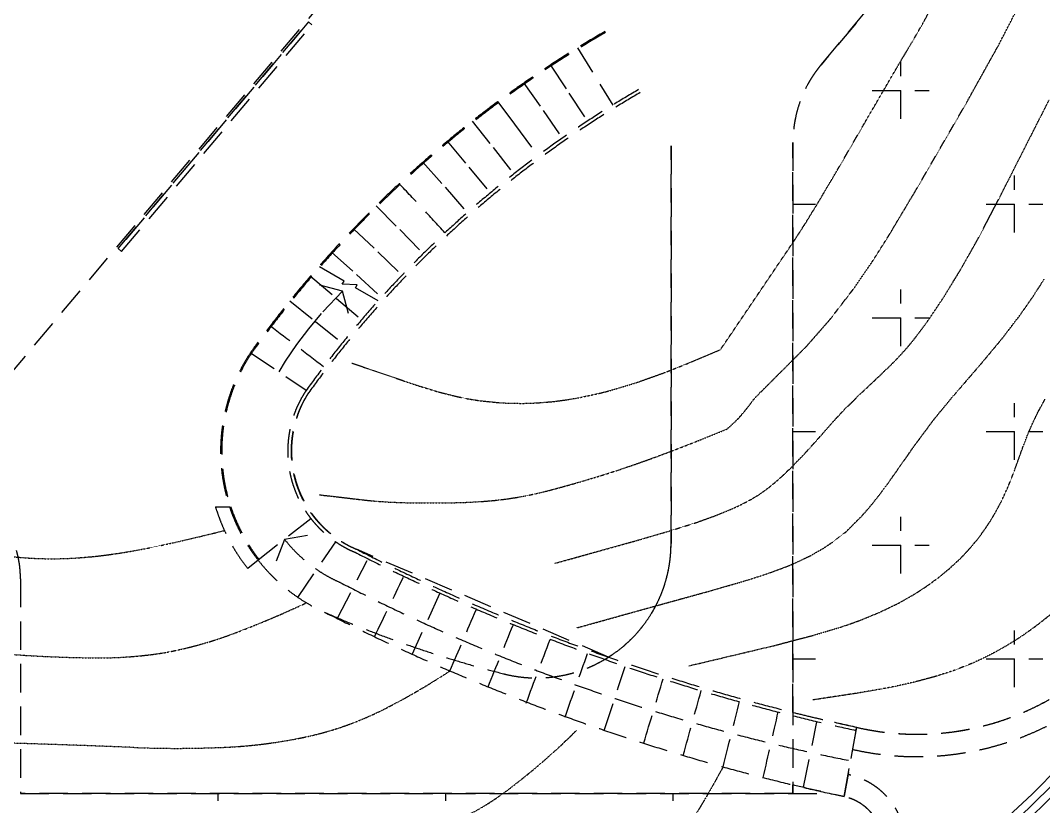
# Model space of a CAD drawing. Header units: millimetres. Extents: x 832728086 to 834530684, y 817551485 to 818349469.
# Drawn here: x 834236357 to 834259204, y 817907181 to 817924742 of the extents above; entities that cross this region are included whole.
import ezdxf

# ---------------------------------------------------------------- set-up
doc = ezdxf.new("R2010")
doc.units = ezdxf.units.MM
doc.header["$LTSCALE"] = 100
doc.linetypes.add('Hidden', pattern=[9.525, 6.35, -3.175])
doc.layers.add('+C-160', color=160, linetype='Hidden')
doc.layers.add('000-Tactile-l', color=8, linetype='Continuous')

# ---------------------------------------------------------------- blocks, each defined once
blk = doc.blocks.new('tactile')
at = {"layer": '000-Tactile-l', "ltscale": 5e-05}
for radius, start, end in [(18.333, 271.3087, 329.667), (18.508, 271.3064, 329.6723), (18.683, 271.304, 329.6774)]:
    blk.add_arc((834246.256, 817920.685), radius, start, end, dxfattribs=at)
blk = doc.blocks.new('A$C062A3D83')
at = {"layer": '+C-160'}
for p, q in [((-65255, -76930), (-69094, -81506)), ((-65255, -76930), (-69094, -81506)), ((-69094, -81506), (-65255, -76930)), ((-77689, -77071), (-87427, -88676)), ((-84792, -85614), (-80543, -80550)), ((-80543, -80550), (-84792, -85614)), ((-84716, -85678), (-80467, -80614)), ((-84716, -85678), (-80467, -80614)), ((-80467, -80614), (-80543, -80550)), ((-74537, -81131), (-73750, -82408)), ((-75142, -81515), (-74729, -82141)), ((-67318, -82715), (-67318, -81445)), ((-75735, -81916), (-75304, -82530)), ((-74729, -82141), (-74319, -82769)), ((-67953, -82080), (-66683, -82080)), ((-76317, -82334), (-75941, -82836)), ((-75304, -82530), (-74877, -83147)), ((-76887, -82768), (-76421, -83356)), ((-75941, -82836), (-75424, -83539)), ((-77444, -83218), (-76961, -83792)), ((-76421, -83356), (-75961, -83948)), ((-72448, -92206), (-72448, -83315)), ((-72448, -83315), (-72448, -92206)), ((-69726, -83241), (-69726, -95975)), ((-69726, -83241), (-69726, -97785)), ((-69726, -95975), (-69726, -83241)), ((-77988, -83684), (-77489, -84244)), ((-76961, -83792), (-76485, -84372)), ((-64778, -85255), (-64778, -83985)), ((-77489, -84244), (-76997, -84810)), ((-79036, -84660), (-78507, -85191)), ((-69726, -84620), (-69223, -84620)), ((-65413, -84620), (-64143, -84620)), ((-79539, -85170), (-78995, -85686)), ((-78507, -85191), (-77983, -85728)), ((-84792, -85614), (-84716, -85678)), ((-80028, -85694), (-79469, -86195)), ((-78995, -85686), (-78457, -86208)), ((-79751, -86341), (-80314, -86016)), ((-80501, -86232), (-79917, -86727)), ((-79789, -86406), (-79751, -86341)), ((-79469, -86195), (-78916, -86701)), ((-79788, -86565), (-80288, -86432)), ((-79788, -86565), (-80264, -87067)), ((-79454, -86426), (-79789, -86406)), ((-79648, -87063), (-79788, -86565)), ((-79492, -86491), (-79454, -86426)), ((-78987, -86782), (-79492, -86491)), ((-67318, -87795), (-67318, -86525)), ((-80959, -86782), (-80388, -87241)), ((-79917, -86727), (-79361, -87207)), ((-80264, -87067), (-80544, -87404)), ((-80388, -87241), (-79791, -87726)), ((-80388, -87241), (-79819, -87703)), ((-67953, -87160), (-66683, -87160)), ((-80544, -87404), (-80812, -87755)), ((-81840, -87943), (-80593, -88777)), ((-80812, -87755), (-81064, -88127)), ((-81064, -88127), (-81206, -88367)), ((-64778, -90335), (-64778, -89065)), ((-69726, -89700), (-69223, -89700)), ((-65413, -89700), (-64143, -89700)), ((-82621, -91385), (-82306, -91385)), ((-67318, -92875), (-67318, -91605)), ((-80488, -91649), (-81669, -92573)), ((-80568, -92025), (-81079, -92111)), ((-81079, -92111), (-81265, -92594)), ((-80779, -93406), (-79937, -92168)), ((-67953, -92240), (-66683, -92240)), ((-73844, -94741), (-79472, -92332)), ((-81669, -92573), (-81902, -92763)), ((-79889, -93859), (-79236, -92586)), ((-86976, -92989), (-86976, -97785)), ((-86976, -92989), (-86976, -97785)), ((-77616, -93328), (-78232, -94676)), ((-64778, -95415), (-64778, -94145)), ((-69726, -94780), (-69223, -94780)), ((-65413, -94780), (-64143, -94780)), ((-69490, -97647), (-69190, -96183)), ((-68585, -97851), (-68302, -96306)), ((-68318, -96379), (-68585, -97849)), ((-68302, -96306), (-68303, -96310)), ((-69726, -97785), (-69726, -97591)), ((-86976, -97785), (-68886, -97785)), ((-69726, -97785), (-86976, -97785)), ((-86976, -97785), (-69726, -97785)), ((-82558, -97955), (-82558, -97785)), ((-77478, -97955), (-77478, -97785)), ((-72398, -97955), (-72398, -97785)), ((-68886, -97785), (-68585, -97851)), ((-68585, -97851), (-68586, -97857))]:
    blk.add_line(p, q, dxfattribs=at)
at = {"layer": '+C-160', "ltscale": 5e-05}
for p, q in [((-65135, -81074), (-64612, -80058)), ((-66817, -80571), (-66638, -80241)), ((-67058, -80990), (-66817, -80571)), ((-67416, -81591), (-67058, -80990)), ((-65845, -82349), (-65135, -81074)), ((-68163, -82874), (-67416, -81591)), ((-66976, -84303), (-65845, -82349)), ((-64390, -83053), (-64005, -82296)), ((-68721, -83838), (-68163, -82874)), ((-65100, -84453), (-64390, -83053)), ((-69155, -84575), (-68721, -83838)), ((-67596, -85342), (-66976, -84303)), ((-65571, -85356), (-65100, -84453)), ((-69454, -85062), (-69155, -84575)), ((-69678, -85409), (-69454, -85062)), ((-71341, -87869), (-69678, -85409)), ((-67948, -85898), (-67596, -85342)), ((-65968, -86063), (-65571, -85356)), ((-68357, -86494), (-67948, -85898)), ((-66370, -86719), (-65968, -86063)), ((-64350, -86664), (-64116, -86299)), ((-68899, -87199), (-68357, -86494)), ((-66740, -87269), (-66370, -86719)), ((-64632, -87071), (-64350, -86664)), ((-69420, -87795), (-68899, -87199)), ((-67060, -87691), (-66740, -87269)), ((-65054, -87624), (-64632, -87071)), ((-67172, -87824), (-67060, -87691)), ((-65554, -88223), (-65054, -87624)), ((-72042, -88166), (-71341, -87869)), ((-70302, -88679), (-69420, -87795)), ((-67354, -88025), (-67172, -87824)), ((-79573, -88173), (-78385, -88579)), ((-72575, -88378), (-72042, -88166)), ((-67533, -88208), (-67354, -88025)), ((-73239, -88615), (-72575, -88378)), ((-67871, -88533), (-67533, -88208)), ((-66182, -88950), (-65554, -88223)), ((-78385, -88579), (-78033, -88696)), ((-73828, -88791), (-73239, -88615)), ((-68223, -88864), (-67871, -88533)), ((-78033, -88696), (-77658, -88811)), ((-77658, -88811), (-77216, -88923)), ((-74505, -88946), (-74014, -88839)), ((-74014, -88839), (-73828, -88791)), ((-70562, -88937), (-70462, -88833)), ((-70462, -88833), (-70430, -88802)), ((-70430, -88802), (-70395, -88768)), ((-70395, -88768), (-70302, -88679)), ((-68563, -89196), (-68223, -88864)), ((-77216, -88923), (-76973, -88972)), ((-76973, -88972), (-76728, -89011)), ((-76728, -89011), (-76263, -89059)), ((-76263, -89059), (-76005, -89070)), ((-76005, -89070), (-75746, -89072)), ((-75746, -89072), (-75447, -89062)), ((-75447, -89062), (-75094, -89033)), ((-75094, -89033), (-74799, -88995)), ((-74799, -88995), (-74505, -88946)), ((-70710, -89128), (-70634, -89025)), ((-70634, -89025), (-70562, -88937)), ((-66568, -89419), (-66182, -88950)), ((-64254, -89269), (-64098, -88981)), ((-70944, -89407), (-70838, -89288)), ((-70838, -89288), (-70710, -89128)), ((-68758, -89405), (-68563, -89196)), ((-64366, -89502), (-64254, -89269)), ((-71194, -89644), (-70988, -89453)), ((-70988, -89453), (-70944, -89407)), ((-69098, -89789), (-68831, -89485)), ((-68831, -89485), (-68758, -89405)), ((-67012, -90017), (-66568, -89419)), ((-64431, -89648), (-64366, -89502)), ((-71909, -89933), (-71194, -89644)), ((-64492, -89794), (-64431, -89648)), ((-72421, -90132), (-71909, -89933)), ((-69460, -90192), (-69098, -89789)), ((-64589, -90048), (-64492, -89794)), ((-72882, -90303), (-72421, -90132)), ((-69763, -90505), (-69460, -90192)), ((-67377, -90539), (-67104, -90148)), ((-67104, -90148), (-67012, -90017)), ((-64732, -90446), (-64589, -90048)), ((-73669, -90576), (-73296, -90450)), ((-73296, -90450), (-72882, -90303)), ((-64783, -90588), (-64732, -90446)), ((-74307, -90775), (-74004, -90683)), ((-74004, -90683), (-73669, -90576)), ((-70112, -90828), (-69962, -90694)), ((-69962, -90694), (-69763, -90505)), ((-67583, -90830), (-67377, -90539)), ((-64916, -90924), (-64783, -90588)), ((-75071, -90991), (-74837, -90927)), ((-74837, -90927), (-74583, -90856)), ((-74583, -90856), (-74307, -90775)), ((-70260, -90949), (-70112, -90828)), ((-67744, -91050), (-67583, -90830)), ((-65062, -91245), (-64916, -90924)), ((-80306, -91111), (-80221, -91124)), ((-80221, -91124), (-80100, -91138)), ((-80100, -91138), (-79977, -91151)), ((-79977, -91151), (-79855, -91165)), ((-75887, -91172), (-75694, -91137)), ((-75694, -91137), (-75496, -91095)), ((-75496, -91095), (-75289, -91046)), ((-75289, -91046), (-75071, -90991)), ((-70670, -91223), (-70484, -91111)), ((-70484, -91111), (-70370, -91032)), ((-70370, -91032), (-70260, -90949)), ((-67919, -91274), (-67744, -91050)), ((-67744, -91050), (-67744, -91050)), ((-79855, -91165), (-79735, -91179)), ((-79735, -91179), (-79616, -91193)), ((-79616, -91193), (-79498, -91208)), ((-79498, -91208), (-79379, -91221)), ((-79379, -91221), (-79259, -91235)), ((-79259, -91235), (-79137, -91247)), ((-79137, -91247), (-79014, -91258)), ((-79014, -91258), (-78888, -91267)), ((-78888, -91267), (-78758, -91276)), ((-78758, -91276), (-78623, -91282)), ((-78623, -91282), (-78483, -91288)), ((-78483, -91288), (-78336, -91292)), ((-78336, -91292), (-78182, -91295)), ((-78182, -91295), (-78020, -91297)), ((-78020, -91297), (-77848, -91297)), ((-77848, -91297), (-77666, -91297)), ((-77666, -91297), (-77476, -91295)), ((-77476, -91295), (-77280, -91291)), ((-77280, -91291), (-77079, -91285)), ((-77079, -91285), (-76876, -91276)), ((-76876, -91276), (-76673, -91264)), ((-76673, -91264), (-76471, -91248)), ((-76471, -91248), (-76272, -91227)), ((-76272, -91227), (-76079, -91202)), ((-76079, -91202), (-75887, -91172)), ((-71069, -91421), (-70858, -91322)), ((-70858, -91322), (-70670, -91223)), ((-68056, -91440), (-67919, -91274)), ((-65217, -91534), (-65062, -91245)), ((-71882, -91733), (-71454, -91579)), ((-71454, -91579), (-71069, -91421)), ((-68268, -91672), (-68155, -91552)), ((-68155, -91552), (-68056, -91440)), ((-65311, -91690), (-65217, -91534)), ((-72432, -91907), (-71882, -91733)), ((-68537, -91939), (-68268, -91672)), ((-65411, -91842), (-65311, -91690)), ((-73237, -92142), (-72432, -91907)), ((-68835, -92169), (-68537, -91939)), ((-65633, -92142), (-65519, -91994)), ((-65519, -91994), (-65411, -91842)), ((-75053, -92648), (-73237, -92142)), ((-69071, -92324), (-68835, -92169)), ((-65886, -92433), (-65756, -92290)), ((-65756, -92290), (-65633, -92142)), ((-69650, -92626), (-69329, -92471)), ((-69329, -92471), (-69071, -92324)), ((-65992, -92542), (-65886, -92433)), ((-75053, -92648), (-75053, -92648)), ((-70281, -92871), (-69866, -92717)), ((-69866, -92717), (-69650, -92626)), ((-66467, -92958), (-66219, -92753)), ((-66219, -92753), (-65992, -92542)), ((-70702, -93007), (-70281, -92871)), ((-66735, -93154), (-66467, -92958)), ((-71645, -93280), (-71039, -93107)), ((-71039, -93107), (-70702, -93007)), ((-67022, -93340), (-66735, -93154)), ((-72902, -93627), (-71645, -93280)), ((-67364, -93533), (-67022, -93340)), ((-74552, -94086), (-72902, -93627)), ((-67770, -93730), (-67364, -93533)), ((-68216, -93914), (-67770, -93730)), ((-63925, -93753), (-64304, -94052)), ((-69272, -94253), (-68656, -94069)), ((-68656, -94069), (-68478, -94009)), ((-68478, -94009), (-68216, -93914)), ((-64304, -94052), (-64517, -94204)), ((-70158, -94486), (-69272, -94253)), ((-64735, -94350), (-64971, -94496)), ((-64517, -94204), (-64735, -94350)), ((-72053, -94937), (-70158, -94486)), ((-64971, -94496), (-65213, -94633)), ((-65474, -94767), (-65741, -94888)), ((-65213, -94633), (-65474, -94767)), ((-65741, -94888), (-66145, -95046)), ((-66559, -95179), (-67000, -95297)), ((-66145, -95046), (-66559, -95179)), ((-67739, -95453), (-68326, -95553)), ((-67446, -95396), (-67739, -95453)), ((-67000, -95297), (-67446, -95396)), ((-68326, -95553), (-69281, -95698))]:
    blk.add_line(p, q, dxfattribs=at)
at = {"layer": '+C-160', "ltscale": 0.5}
blk.add_line((-68318, -96379), (-68302, -96306), dxfattribs=at)
at = {"layer": '+C-160', "ltscale": 3}
for centre, radius, start, end in [((-74852, -2178), 110472, 212.03385, 267.99283), ((-77706, -83599), 29000, 267.9928, 333.7571)]:
    blk.add_arc(centre, radius, start, end, dxfattribs=at)
at = {"layer": '+C-160', "ltscale": 0.01}
for radius, start in [(19474, 266.2852), (25474, 297.0603)]:
    blk.add_arc((-77172, -84418), radius, start, 335.5217, dxfattribs=at)
at = {"layer": '+C-160', "ltscale": 5e-05}
for centre, radius, start, end in [((-90927, -71314), 24501, 290.97, 294.9348), ((-85363, -85844), 8942, 280.3413, 291.0002), ((-85034, -65878), 28881, 265.8764, 269.2385), ((-85224, -85507), 9251, 268.8007, 279.1192), ((-85766, -82318), 15242, 296.3732, 303.3504), ((-82112, -89495), 7188, 281.1695, 295.6878), ((-84780, -86134), 14471, 306.1927, 314.9404), ((-93739, -322702), 226133, 87.6451, 88.90945), ((-82925, -85569), 11198, 271.8921, 281.3608), ((-83493, -72673), 24106, 267.7327, 272.2305), ((-79339, -93539), 5281, 283.0366, 305.994)]:
    blk.add_arc(centre, radius, start, end, dxfattribs=at)
at = {"layer": '+C-160'}
for centre, radius, start, end in [((-66953, -90464), 6000, 256.9678, 329.3882), ((-66953, -90464), 6500, 257.1794, 329.3882), ((-68820, -98944), 1612, 300.8174, 78.4434), ((-68820, -98944), 1112, 300.8174, 77.8707)]:
    blk.add_arc(centre, radius, start, end, dxfattribs=at)
for centre, major_axis, ratio, start_param, end_param in [((-61241, -102714), (-18329, 17512), 1, -0.28429, 0.134589), ((-61241, -102714), (-14427, 20814), 1, -0.082225, 0.336654), ((-67026, -83241), (782, 2584), 1, 1.166416, 1.864548), ((-67026, -83241), (-1715, 2085), 1, 0.184287, 0.882419), ((-67026, -83241), (890, 2549), 1, 1.208641, 1.906773), ((-61272, -102670), (-14595, 18795), 1, -0.136601, 0.289125), ((-61272, -102670), (-13485, 19515), 1, -0.081001, 0.344725), ((-124729, -128234), (46760, 43485), 1, -0.010929, 0.012562), ((-216841, -266386), (-178506, 136142), 1, 4.709627, 4.716318), ((-78557, -90140), (-3089, 2462), 1, 0.045042, 0.993663), ((-78557, -90140), (-3878, 603), 1, -0.473668, 0.474953), ((-78557, -90140), (1246, 2110), 1, 1.514382, 3.279738), ((-78557, -90140), (945, 2179), 1, 1.390277, 3.155633), ((-78530, -90132), (2039, 1254), 1, 2.017273, 3.756549), ((-89254, -92989), (388, 2245), 1, -1.399627, -0.517345), ((-78463, -90090), (3455, 2077), 1, 2.92537, 3.259179), ((-78557, -90140), (-1945, 3779), 1, 1.392812, 1.760502), ((-78557, -90140), (3558, 1716), 1, 3.012716, 3.355501), ((-78557, -90140), (1993, 2503), 1, 2.906571, 3.40287), ((-75448, -92206), (-2312, 1912), 1, 2.012857, 3.832433), ((-75448, -92206), (-2302, 1923), 1, 2.830746, 3.837506), ((-58605, -51370), (-43518, 15043), 1, 1.43246, 1.691073), ((-58605, -51370), (15800, 43170), 1, 3.021296, 3.279909), ((-78557, -90140), (2080, 3359), 1, 2.78876, 3.284959), ((-4441328, 2023198), (-4362659, 2116657), 0.999999, 3.141403, 3.141708), ((-60147, -55026), (14187, 40422), 1, 3.001585, 3.284295), ((-66953, -90464), (-5704, 1860), 1, 1.658986, 2.92257), ((-58605, -51370), (13629, 45550), 1, 2.961158, 3.219771), ((-69848, -70162), (8427, 24325), 1, 3.063956, 3.22629), ((-2816190, 1084329), (1178945, 2738989), 1, 4.712231, 4.712729), ((-2617205, 931030), (1025616, 2541002), 1, 4.712066, 4.71261), ((-2616637, 864362), (-2540897, 960279), 1, 3.141652, 3.142209), ((-2583288, 787285), (-2508557, 883130), 1, 3.141498, 3.142065), ((-2586371, 724801), (820405, 2512687), 0.999999, 4.71208, 4.712648), ((-2708407, 698960), (794301, 2635748), 1, 4.71189, 4.712432), ((-2958737, 703487), (-2886760, 799708), 1, 3.141345, 3.141846), ((-3424347, 751051), (847825, 3353167), 1, 4.712265, 4.712699), ((-4064625, 816986), (914204, 3994284), 1, 4.712336, 4.712703), ((-58605, -51370), (-44552, 11332), 1, 1.575532, 1.607327), ((-58605, -51370), (10479, 44760), 1, 3.127234, 3.15903), ((-58605, -51370), (-46358, 10532), 1, 1.558076, 1.582689), ((-68820, -98944), (-837, 732), 1, 2.827666, 5.219698)]:
    blk.add_ellipse(centre, major_axis=major_axis, ratio=ratio, start_param=start_param, end_param=end_param, dxfattribs=at)
at = {"layer": '+C-160', "ltscale": 5e-05}
for points in [[(-92113, -87743), (-93871, -88077), (-95006, -88475), (-95265, -88788), (-95107, -89329), (-93741, -90255), (-91836, -91144), (-88993, -92151), (-86337, -92543), (-82420, -91913)], [(-71285, -97191), (-72105, -98567), (-75422, -101226), (-77882, -101614), (-86100, -101385), (-91153, -101026), (-95205, -100724), (-97980, -101076, 0), (-98952, -102261, 0), (-99040, -102574)]]:
    blk.add_spline(points, degree=3, dxfattribs=at)

msp = doc.modelspace()

# ---------------------------------------------------------------- block references
at = {"layer": '+C-160', "ltscale": 5}
msp.add_blockref('A$C062A3D83', (834323333.3128, 818005260.0327), dxfattribs=at)
at = {"layer": '000-Tactile-l', "xscale": 1000, "yscale": 1000, "zscale": 1000}
msp.add_blockref('tactile', (-56.4905, -49.2817, -0.0703), dxfattribs=at)

doc.saveas('drawing.dxf')
